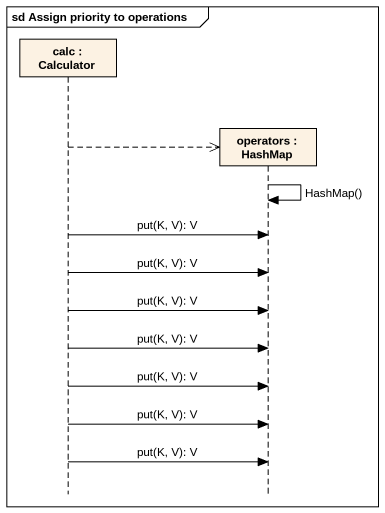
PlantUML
@startuml
mainframe sd Assign priority to operations
hide footbox
participant "calc : Calculator" as calc
participant "operators : HashMap" as operators

calc -->> operators **
operators -> operators : HashMap()
calc -> operators : put(K, V): V
calc -> operators : put(K, V): V
calc -> operators : put(K, V): V
calc -> operators : put(K, V): V
calc -> operators : put(K, V): V
calc -> operators : put(K, V): V
calc -> operators : put(K, V): V
@enduml
